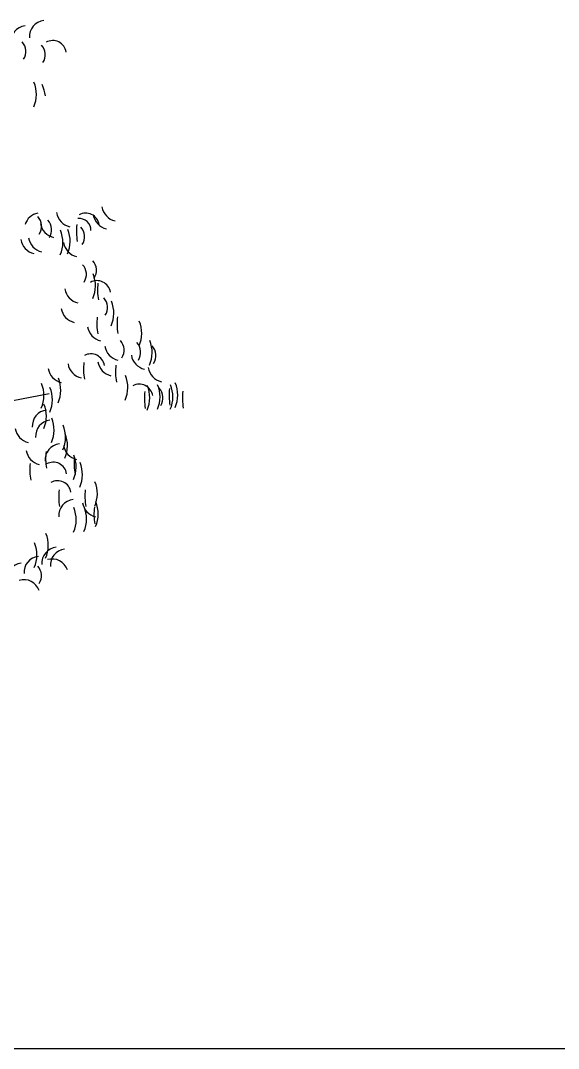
# Model space of a CAD drawing. Header units: millimetres. Extents: x 183.1 to 231.4, y 273.1 to 307.6.
# Drawn here: x 212.76 to 217.79, y 273.11 to 282.73 of the extents above; entities that cross this region are included whole.
import ezdxf

# ---------------------------------------------------------------- set-up
doc = ezdxf.new("R2010")
doc.units = ezdxf.units.MM
doc.layers.add('lesPaysagistes', color=7, linetype='Continuous')

# ---------------------------------------------------------------- blocks, each defined once
blk = doc.blocks.new('A$C3563476A')
at = {"layer": 'lesPaysagistes'}
blk.add_lwpolyline([(-3.376, 5.7161), (-2.8412, 5.8637), (-1.9506, 5.9695), (-1.1069, 6.0644), (-0.3664, 5.9626), (0.3598, 6.0306), (0.9759, 6.1474)], dxfattribs=at)
for centre, radius, start, end in [((0.943, 9.488), 0.1507, 96.26822, 184.46159), ((0.768, 9.4384), 0.1507, 96.26822, 184.46159), ((0.6248, 9.3478), 0.1342, 327.29163, 42.31975), ((1.0104, 9.3236), 0.1269, 8.78163, 119.13156), ((0.8056, 9.3182), 0.1342, 327.29163, 42.31975), ((0.567, 8.9483), 0.2901, 336.01358, 22.71381), ((0.5648, 8.8757), 0.3823, 8.89262, 25.15812), ((1.6297, 7.9197), 0.1612, 189.085, 256.77135), ((0.8934, 7.6913), 0.1454, 98.89728, 165.07281), ((0.771, 7.7128), 0.1342, 327.29163, 42.31975), ((1.2058, 7.8659), 0.1612, 189.085, 256.77135), ((1.3179, 7.7098), 0.1269, 8.78163, 119.13156), ((1.5484, 7.8465), 0.1612, 189.085, 256.77135), ((1.0543, 7.7657), 0.1612, 189.085, 256.77135), ((0.8657, 7.6792), 0.1342, 327.29163, 42.31975), ((1.7384, 7.6645), 0.5071, 172.70718, 190.54258), ((1.2549, 7.6747), 0.1123, 358.68249, 94.59181), ((1.1731, 7.6154), 0.1342, 327.29163, 42.31975), ((0.9434, 7.6312), 0.1612, 189.085, 256.77135), ((0.8149, 7.5632), 0.2901, 336.01358, 22.71381), ((0.8832, 7.5719), 0.2901, 336.01358, 22.71381), ((0.8709, 7.6145), 0.1612, 189.085, 256.77135), ((1.27, 7.5863), 0.1612, 189.085, 256.77135), ((1.1906, 7.2635), 0.1342, 327.29163, 42.31975), ((1.2849, 7.301), 0.1342, 327.29163, 42.31975), ((1.1197, 7.155), 0.2901, 336.01358, 22.71381), ((1.2823, 7.1529), 0.1612, 189.085, 256.77135), ((1.4235, 7.0777), 0.1269, 8.78163, 119.13156), ((1.9354, 7.1167), 0.5071, 172.70718, 190.54258), ((1.3885, 6.9531), 0.1342, 327.29163, 42.31975), ((1.2479, 6.9706), 0.1612, 189.085, 256.77135), ((1.2911, 6.899), 0.2901, 336.01358, 22.71381), ((1.9293, 6.7989), 0.5071, 172.70718, 190.54258), ((2.1183, 6.8028), 0.5071, 172.70718, 190.54258), ((1.4947, 6.7983), 0.1612, 189.085, 256.77135), ((1.552, 6.7127), 0.2901, 336.01358, 22.71381), ((1.5436, 6.5538), 0.1342, 327.29163, 42.31975), ((1.6499, 6.5313), 0.2901, 336.01358, 22.71381), ((1.6562, 6.6173), 0.1612, 189.085, 256.77135), ((1.6984, 6.534), 0.1342, 327.29163, 42.31975), ((1.84, 6.5032), 0.1342, 327.29163, 42.31975), ((1.3673, 6.3926), 0.1269, 8.78163, 119.13156), ((1.5915, 6.4716), 0.1612, 189.085, 256.77135), ((1.9047, 6.5327), 0.1612, 189.085, 256.77135), ((1.1262, 6.4083), 0.1612, 189.085, 256.77135), ((1.3126, 6.4511), 0.1612, 189.085, 256.77135), ((1.8052, 6.375), 0.5071, 172.70718, 190.54258), ((2.1039, 6.3487), 0.5071, 172.70718, 190.54258), ((2.0624, 6.4162), 0.1612, 189.085, 256.77135), ((0.7949, 6.1801), 0.2901, 336.01358, 22.71381), ((1.4224, 6.2047), 0.2901, 336.01358, 22.71381), ((0.6376, 6.1299), 0.2901, 336.01358, 22.71381), ((0.7167, 6.0918), 0.2901, 336.01358, 22.71381), ((1.8201, 6.1091), 0.1269, 8.78163, 119.13156), ((2.3741, 6.1024), 0.5071, 172.70718, 190.54258), ((1.6269, 6.1111), 0.2901, 336.01358, 22.71381), ((1.7235, 6.1192), 0.2901, 336.01358, 22.71381), ((1.9071, 6.1075), 0.1342, 327.29163, 42.31975), ((2.6047, 6.1317), 0.5071, 172.70718, 190.54258), ((1.8433, 6.1186), 0.2901, 336.01358, 22.71381), ((1.8885, 6.136), 0.2901, 336.01358, 22.71381), ((2.7295, 6.105), 0.5071, 172.70718, 190.54258), ((0.969, 5.8443), 0.1507, 96.26822, 184.46159), ((0.6605, 5.9383), 0.2901, 336.01358, 22.71381), ((1.0003, 5.749), 0.1507, 96.26822, 184.46159), ((0.7329, 5.8072), 0.2901, 336.01358, 22.71381), ((0.8188, 5.847), 0.1612, 189.085, 256.77135), ((0.8397, 5.7403), 0.2901, 336.01358, 22.71381), ((0.8581, 5.6602), 0.2901, 336.01358, 22.71381), ((1.0886, 5.527), 0.1507, 96.26822, 184.46159), ((0.9206, 5.6414), 0.1612, 189.085, 256.77135), ((1.4507, 5.5423), 0.5071, 172.70718, 190.54258), ((1.2696, 5.6889), 0.1612, 189.085, 256.77135), ((1.3026, 5.4292), 0.5071, 172.70718, 190.54258), ((1.0149, 5.3785), 0.1269, 8.78163, 119.13156), ((0.9391, 5.4607), 0.2901, 336.01358, 22.71381), ((1.717, 5.4849), 0.5071, 172.70718, 190.54258), ((0.9976, 5.3898), 0.2901, 336.01358, 22.71381), ((1.0546, 5.2057), 0.1269, 8.78163, 119.13156), ((1.1372, 5.2109), 0.2901, 336.01358, 22.71381), ((1.5728, 5.1828), 0.5071, 172.70718, 190.54258), ((1.8178, 5.1838), 0.5071, 172.70718, 190.54258), ((1.2174, 5.0067), 0.1507, 96.26822, 184.46159), ((1.4475, 5.1519), 0.1612, 189.085, 256.77135), ((1.1452, 5.0228), 0.2901, 336.01358, 22.71381), ((0.9396, 4.9685), 0.2901, 336.01358, 22.71381), ((1.0362, 4.9767), 0.2901, 336.01358, 22.71381), ((1.9026, 5.0214), 0.5071, 172.70718, 190.54258), ((0.6788, 4.7259), 0.2901, 336.01358, 22.71381), ((0.5723, 4.6382), 0.2901, 336.01358, 22.71381), ((0.892, 4.4753), 0.1507, 96.26822, 184.46159), ((1.0589, 4.5602), 0.1507, 96.26822, 184.46159), ((1.1379, 4.5411), 0.1507, 96.26822, 184.46159), ((0.7299, 4.4101), 0.1507, 96.26822, 184.46159), ((0.7702, 4.4437), 0.1342, 327.29163, 42.31975), ((1.0046, 4.4497), 0.1507, 18.53688, 106.73024), ((0.7397, 4.2563), 0.1507, 18.53688, 106.73024)]:
    blk.add_arc(centre, radius, start, end, dxfattribs=at)

msp = doc.modelspace()

# ---------------------------------------------------------------- linework, layer by layer
at = {"layer": 'lesPaysagistes'}
msp.add_line((183.1212, 273.1142), (231.4277, 273.1142), dxfattribs=at)

# ---------------------------------------------------------------- block references
msp.add_blockref('A$C3563476A', (212.053, 273.0931), dxfattribs=at)

doc.saveas('drawing.dxf')
